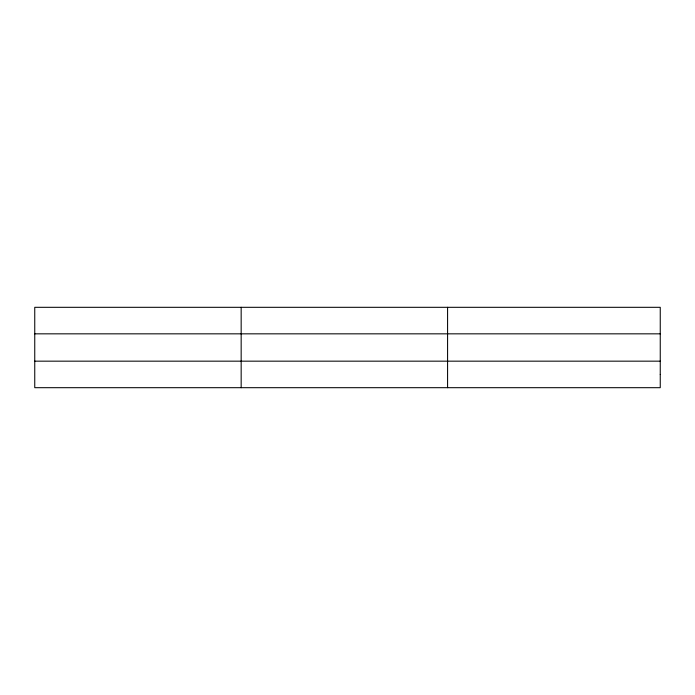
<?xml version="1.0" encoding="UTF-8"?>
<svg xmlns="http://www.w3.org/2000/svg" width="695" height="695" viewBox="0 0 695 695"><rect width="100%" height="100%" fill="white"/><g stroke="black" fill="none" stroke-linecap="round" stroke-linejoin="round"><path stroke-width="1.04" d="M241.165 307.312L241.165 387.688M447.58 307.312L447.58 387.688M34.75 333.835L660.25 333.835M34.75 361.165L660.25 361.165M660.25 374.431L660.25 387.688L34.75 387.688L34.75 307.312L660.25 307.312L660.25 374.431"/></g></svg>
